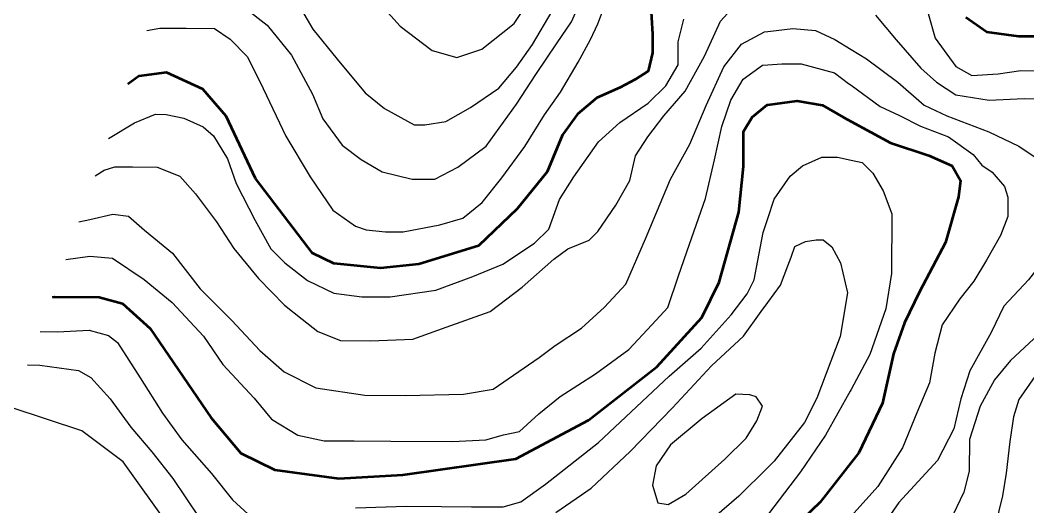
# Model space of a CAD drawing. Header units: metres. Extents: x 552626 to 559174, y 1843804 to 1852371.
# Drawn here: x 553379 to 554216, y 1850989 to 1851393 of the extents above; entities that cross this region are included whole.
import ezdxf

# ---------------------------------------------------------------- set-up
doc = ezdxf.new("R2010")
doc.units = ezdxf.units.M
doc.header["$LTSCALE"] = 6.8
doc.layers.add('1', color=7, linetype='Continuous', lineweight=25)
doc.layers.add('2', color=7, linetype='Continuous', lineweight=53)

msp = doc.modelspace()

# ---------------------------------------------------------------- linework, layer by layer
at = {"layer": '1'}
for points in [[(553528.83, 1851518.6), (553537.14, 1851524.28), (553553.42, 1851525.62), (553587.39, 1851516.78), (553613.85, 1851489.33), (553660.78, 1851425.85), (553694.57, 1851388.3), (553721.07, 1851368.03), (553741.74, 1851362.15), (553762.5, 1851369.2), (553789.26, 1851390.58), (553814.65, 1851429.19), (553834.18, 1851476.46), (553843.22, 1851503.69), (553846.53, 1851559.68), (553848.19, 1851588.39), (553851.26, 1851605.6), (553857.25, 1851617.05), (553867.63, 1851621.3), (553886.85, 1851619.74), (553910.46, 1851610.97), (553944.37, 1851592.09), (553998.86, 1851552.97), (554000, 1851552.34)], [(553603.23, 1851418.12), (553622.02, 1851385.84), (553642.32, 1851360.86), (553665.52, 1851332.94), (553681.51, 1851319.69), (553706.26, 1851306.38), (553715.02, 1851306.32), (553732.57, 1851309.14), (553753.1, 1851320.7), (553776.57, 1851336.63), (553791.29, 1851354.08), (553804.56, 1851373), (553820.8, 1851400.67)], [(553441.23, 1851263.96), (553448.74, 1851268.49), (553457.52, 1851271.36), (553472.13, 1851271.27), (553492.58, 1851271.14), (553511.53, 1851263.71), (553524.58, 1851249.01), (553541.97, 1851225.52), (553556.44, 1851203.5), (553576.73, 1851178.52), (553598.51, 1851156.46), (553613.04, 1851144.67), (553626.13, 1851134.36), (553645.07, 1851126.93), (553669.91, 1851126.77), (553704.98, 1851128.02), (553732.8, 1851138.07), (553769.4, 1851151), (553795.82, 1851171.3), (553822.27, 1851194.52), (553834.01, 1851203.22), (553851.58, 1851210.41), (553858.93, 1851217.68), (553873.68, 1851239.51), (553885.49, 1851259.9), (553890.01, 1851280.34), (553900.33, 1851296.35), (553913.59, 1851313.81), (553931.25, 1851334.16), (553947.5, 1851363.3), (553960.83, 1851392.45), (553972.6, 1851405.53)], [(553484.07, 1851384.62), (553494.92, 1851386.72), (553516.83, 1851386.58), (553540.21, 1851386.43), (553553.3, 1851377.58), (553567.82, 1851362.87), (553580.8, 1851336.48), (553599.54, 1851296.89), (553619.78, 1851263.15), (553638.6, 1851235.25), (553657.51, 1851221.98), (553666.25, 1851219), (553682.31, 1851217.44), (553696.92, 1851217.35), (553727.64, 1851223), (553746.66, 1851228.73), (553762.82, 1851241.78), (553779.01, 1851262.15), (553798.17, 1851288.34), (553814.4, 1851314.54), (553827.67, 1851333.46), (553842.43, 1851358.22), (553852.78, 1851377.16), (553858.71, 1851390.28), (553863.16, 1851401.94)], [(553565.16, 1851403.77), (553584.06, 1851389.04), (553604.35, 1851364.06), (553621.68, 1851331.79), (553630.32, 1851311.27), (553646.25, 1851289.25), (553662.25, 1851277.45), (553679.71, 1851267.11), (553704.51, 1851261.11), (553723.5, 1851260.99), (553742.56, 1851271.1), (553766.04, 1851288.49), (553791.09, 1851323.42), (553807.32, 1851348.17), (553825.02, 1851374.37), (553836.81, 1851391.83), (553842.74, 1851404.95)], [(553452.18, 1851295), (553473.8, 1851307.8), (553491.38, 1851315), (553500.15, 1851314.94), (553514.73, 1851311.92), (553530.76, 1851304.52), (553539.48, 1851297.15), (553551.04, 1851278.08), (553558.22, 1851257.57), (553574.1, 1851226.77), (553587.1, 1851203.3), (553598.71, 1851191.53), (553617.61, 1851176.8), (553639.46, 1851166.43), (553662.81, 1851163.36), (553686.19, 1851163.21), (553724.21, 1851168.82), (553754.96, 1851180.32), (553779.86, 1851190.4), (553806.26, 1851207.77), (553818.02, 1851219.39), (553826.94, 1851244.18), (553838.75, 1851263.11), (553859.38, 1851292.22), (553877.01, 1851308.19), (553900.49, 1851324.12), (553915.19, 1851338.64), (553925.53, 1851356.12), (553925.65, 1851375.12), (553930.15, 1851394.1)], [(554089.42, 1851397.48), (554106.83, 1851376.91), (554127.13, 1851353.4), (554140.21, 1851341.62), (554156.21, 1851331.29), (554183.94, 1851326.73), (554213.16, 1851328), (554230.7, 1851327.89)], [(554133.24, 1851398.67), (554138.96, 1851378.17), (554156.34, 1851354.67), (554169.44, 1851347.28), (554191.36, 1851348.6), (554210.37, 1851351.4), (554233.75, 1851351.26)], [(553427.7, 1851225.61), (553436.81, 1851227.65), (553455.83, 1851231.92), (553468.97, 1851230.37), (553482.04, 1851218.6), (553505.29, 1851199.45), (553528.48, 1851170.07), (553554.61, 1851143.59), (553577.83, 1851118.6), (553598.17, 1851100.93), (553624.39, 1851087.61), (553665.25, 1851081.5), (553698.85, 1851081.29), (553747.07, 1851082.45), (553771.93, 1851086.68), (553810.08, 1851112.75), (553823.29, 1851122.9), (553845.3, 1851137.38), (553864.4, 1851154.8), (553882.05, 1851173.69), (553898.35, 1851211.6), (553919.12, 1851261.16), (553935.37, 1851290.3), (553948.72, 1851322.37), (553963.53, 1851354.44), (553978.26, 1851373.35), (553997.31, 1851383.46), (554000, 1851383.78)], [(554000, 1851383.78), (554020.71, 1851386.23), (554039.69, 1851384.65), (554055.71, 1851377.24), (554069.3, 1851368.82)], [(554069.3, 1851368.82), (554081.91, 1851361), (554108.08, 1851341.83), (554129.87, 1851322.69), (554148.81, 1851313.8), (554183.79, 1851300.43), (554208.55, 1851288.58), (554230.37, 1851273.82), (554237.57, 1851257.7), (554238.82, 1851224.07), (554235.76, 1851202.16), (554216.62, 1851177.44), (554196.03, 1851155.64), (554185.66, 1851133.78), (554167.93, 1851101.73), (554160.48, 1851078.39), (554154.48, 1851053.58), (554141.17, 1851027.35), (554108.81, 1850992.47), (554086.69, 1850960.45), (554069.3, 1850945.33)], [(554000, 1851356.07), (554011.77, 1851357.07), (554027.84, 1851356.97), (554055.55, 1851349.49), (554067.18, 1851340.64), (554069.3, 1851339.09)], [(553416.69, 1851194.38), (553436.63, 1851196.97), (553455.61, 1851195.39), (553481.8, 1851177.68), (553505.05, 1851158.54), (553531.17, 1851130.6), (553547.1, 1851107.11), (553573.22, 1851079.17), (553587.71, 1851061.54), (553609.54, 1851048.25), (553631.43, 1851043.72), (553656.26, 1851043.57), (553686.94, 1851043.38), (553738.07, 1851043.05), (553765.84, 1851044.34), (553780.47, 1851048.64), (553793.64, 1851051.48), (553809.8, 1851065.99), (553827.42, 1851080.5), (553856.76, 1851099.32), (553884.64, 1851119.61), (553903.76, 1851139.95), (553917, 1851154.48), (553925.93, 1851180.74), (553934.86, 1851206.99), (553948.25, 1851244.92), (553955.75, 1851277.03), (553961.77, 1851304.76), (553969.22, 1851326.64), (553979.55, 1851344.12), (553995.69, 1851355.71), (554000, 1851356.07)], [(554069.3, 1851339.09), (554093.36, 1851321.48), (554109.38, 1851314.07), (554126.86, 1851305.19), (554150.18, 1851296.27), (554170.54, 1851281.52), (554177.79, 1851272.71), (554186.51, 1851266.81), (554196.67, 1851255.05), (554199.53, 1851246.26), (554199.43, 1851230.18), (554193.49, 1851214.14), (554181.67, 1851193.75), (554171.34, 1851176.27), (554159.56, 1851161.73), (554144.81, 1851139.9), (554138.82, 1851116.55), (554134.28, 1851091.73), (554123.9, 1851066.94), (554112.03, 1851037.78), (554091.37, 1851005.75), (554069.3, 1850981.03)], [(554000, 1851228.29), (554005.25, 1851244.57), (554018.52, 1851263.49), (554028.8, 1851272.19), (554044.91, 1851279.4), (554058.06, 1851279.32), (554069.3, 1851276.83)], [(554069.3, 1851276.83), (554078.48, 1851274.8), (554087.19, 1851265.98), (554095.87, 1851251.31), (554103.05, 1851232.26), (554102.74, 1851182.56), (554098.17, 1851153.36), (554084.79, 1851115.44), (554069.3, 1851086.29)], [(553657.4, 1850988.03), (553699.78, 1850989.22), (553728.99, 1850989.04), (553753.83, 1850988.88), (553780.12, 1850988.72), (553794.76, 1850993.01), (553815.3, 1851007.5), (553859.35, 1851042.3), (553918.13, 1851097.48), (553944.57, 1851120.7), (553969.58, 1851148.32), (553982.84, 1851165.78), (553988.76, 1851177.43), (553991.78, 1851193.49), (553996.31, 1851216.85), (554000, 1851228.29)], [(554000, 1851158.56), (554010.66, 1851172.92), (554016.61, 1851188.96), (554019.58, 1851196.25), (554022.55, 1851205), (554031.35, 1851209.33), (554040.12, 1851210.74), (554045.96, 1851210.7), (554053.23, 1851204.81), (554060.45, 1851191.61), (554066.14, 1851166.72), (554060.07, 1851130.21), (554040.75, 1851079.18), (554030.4, 1851058.78), (554005.36, 1851026.78), (554000, 1851021.48)], [(553823.94, 1850984.06), (553853.29, 1851004.34), (553885.62, 1851034.84), (553920.91, 1851071.16), (553953.27, 1851106.04), (553979.72, 1851130.72), (553994.46, 1851151.09), (554000, 1851158.56)], [(553395.53, 1851134.38), (553409.97, 1851134.29), (553436.27, 1851135.59), (553452.31, 1851131.1), (553459.58, 1851125.21), (553478.39, 1851095.86), (553497.2, 1851066.51), (553513.13, 1851044.48), (553537.79, 1851016.55), (553555.18, 1850994.52), (553568.25, 1850982.74)], [(554225.08, 1851132.06), (554201.57, 1851110.28), (554188.32, 1851094.28), (554176.5, 1851072.43), (554167.56, 1851044.72), (554167.39, 1851018.41), (554162.9, 1851000.89), (554151.06, 1850976.12), (554131.9, 1850949.93), (554106.89, 1850922.31), (554069.3, 1850893.57)], [(553384.96, 1851106.68), (553395.21, 1851106.62), (553427.32, 1851102.03), (553437.51, 1851096.12), (553453.47, 1851078.48), (553470.85, 1851054.98), (553488.25, 1851034.41), (553505.64, 1851012.37), (553527.35, 1850980.08)], [(554221.92, 1851096.99), (554208.65, 1851078.07), (554204.18, 1851063.48), (554201.13, 1851043.04), (554198.04, 1851016.74), (554195, 1850997.76), (554189, 1850972.95), (554174.26, 1850951.11), (554156.58, 1850927.84), (554127.18, 1850898.79), (554094.87, 1850872.68), (554069.3, 1850854.44)], [(554069.3, 1851086.29), (554068.53, 1851084.84), (554047.84, 1851048.43), (554027.2, 1851017.86), (554000.68, 1850982.95), (554000, 1850982.22)], [(553624.58, 1850853.24), (553674.03, 1850840.66), (553731.85, 1850843.17), (553762.85, 1850854.08), (553771.23, 1850877.56), (553759.5, 1850896.85), (553747.77, 1850903.56), (553728.47, 1850910.01), (553700.73, 1850911.65), (553653.91, 1850895.87), (553632.96, 1850890.98), (553596.93, 1850890.14), (553559.74, 1850904.39), (553536.59, 1850926.21), (553502.51, 1850972.8), (553464.44, 1851026.03), (553430.08, 1851052.03), (553371.4, 1851071.31)], [(554000, 1851021.48), (553975.96, 1850997.72), (553927.49, 1850955.64), (553887.85, 1850925.19), (553876.05, 1850907.72), (553858.33, 1850877.14), (553846.49, 1850852.36), (553833.03, 1850836.23), (553816.49, 1850823.88), (553798.2, 1850812.84), (553767.88, 1850810.46), (553712.57, 1850812.14), (553672.35, 1850826.4)]]:
    msp.add_lwpolyline(points, dxfattribs=at)
msp.add_lwpolyline([(553973.43, 1851082.35), (553945.56, 1851062.07), (553919.13, 1851040.32), (553907.34, 1851022.86), (553904.32, 1851006.81), (553908.61, 1850992.17), (553917.36, 1850990.65), (553932.02, 1850999.33), (553964.33, 1851028.35), (553981.96, 1851045.77), (553990.82, 1851060.33), (553995.65, 1851072.28), (553990.4, 1851080.17), (553985.16, 1851081.92)], close=True, dxfattribs=at)
at = {"layer": '2'}
for points in [[(553902.64, 1851409.18), (553904.24, 1851381.68), (553904.14, 1851366.22), (553900.51, 1851350.78), (553889.85, 1851343.98), (553877.41, 1851337.18), (553857.89, 1851328.71), (553841.88, 1851315.07), (553829.38, 1851297.97), (553816.8, 1851267.12), (553791.83, 1851236.35), (553759.78, 1851205.62), (553710.13, 1851190.47), (553678.25, 1851187.24), (553639.34, 1851190.92), (553621.7, 1851199.62), (553574.3, 1851261.77), (553549.85, 1851313.47), (553530.53, 1851335.93), (553500.53, 1851349.86), (553477.5, 1851346.57), (553468.25, 1851340.17)], [(554245.8, 1851379.54), (554208.63, 1851379.77), (554182.11, 1851383.37), (554164.49, 1851395.51)], [(554000, 1851322.98), (554024.36, 1851326.2), (554045.59, 1851322.63), (554063.23, 1851312.21), (554069.3, 1851308.95)], [(553405.64, 1851163.04), (553407.21, 1851163.36), (553444.39, 1851163.13), (553463.83, 1851157.85), (553486.72, 1851137.08), (553537.6, 1851062.85), (553562.2, 1851033.48), (553590.44, 1851019.55), (553643.51, 1851012.34), (553696.64, 1851015.44), (553790.56, 1851028.6), (553850.96, 1851060.88), (553907.89, 1851105.21), (553945.33, 1851146.23), (553959.68, 1851175.36), (553975.98, 1851233.69), (553979.76, 1851271.48), (553979.94, 1851300.7), (553987.1, 1851312.69), (553999.56, 1851322.92), (554000, 1851322.98)], [(554069.3, 1851308.95), (554102.04, 1851291.34), (554133.85, 1851280.83), (554153.27, 1851272.11), (554160.27, 1851260.04), (554158.42, 1851246.3), (554147.56, 1851208.55), (554126.05, 1851167.44), (554113.5, 1851141.73), (554104.48, 1851116.01), (554095.37, 1851074.82), (554075.64, 1851033.69), (554069.3, 1851025.59)], [(554069.3, 1851025.59), (554043.51, 1850992.64), (554000, 1850950.92)]]:
    msp.add_lwpolyline(points, dxfattribs=at)

doc.saveas('drawing.dxf')
